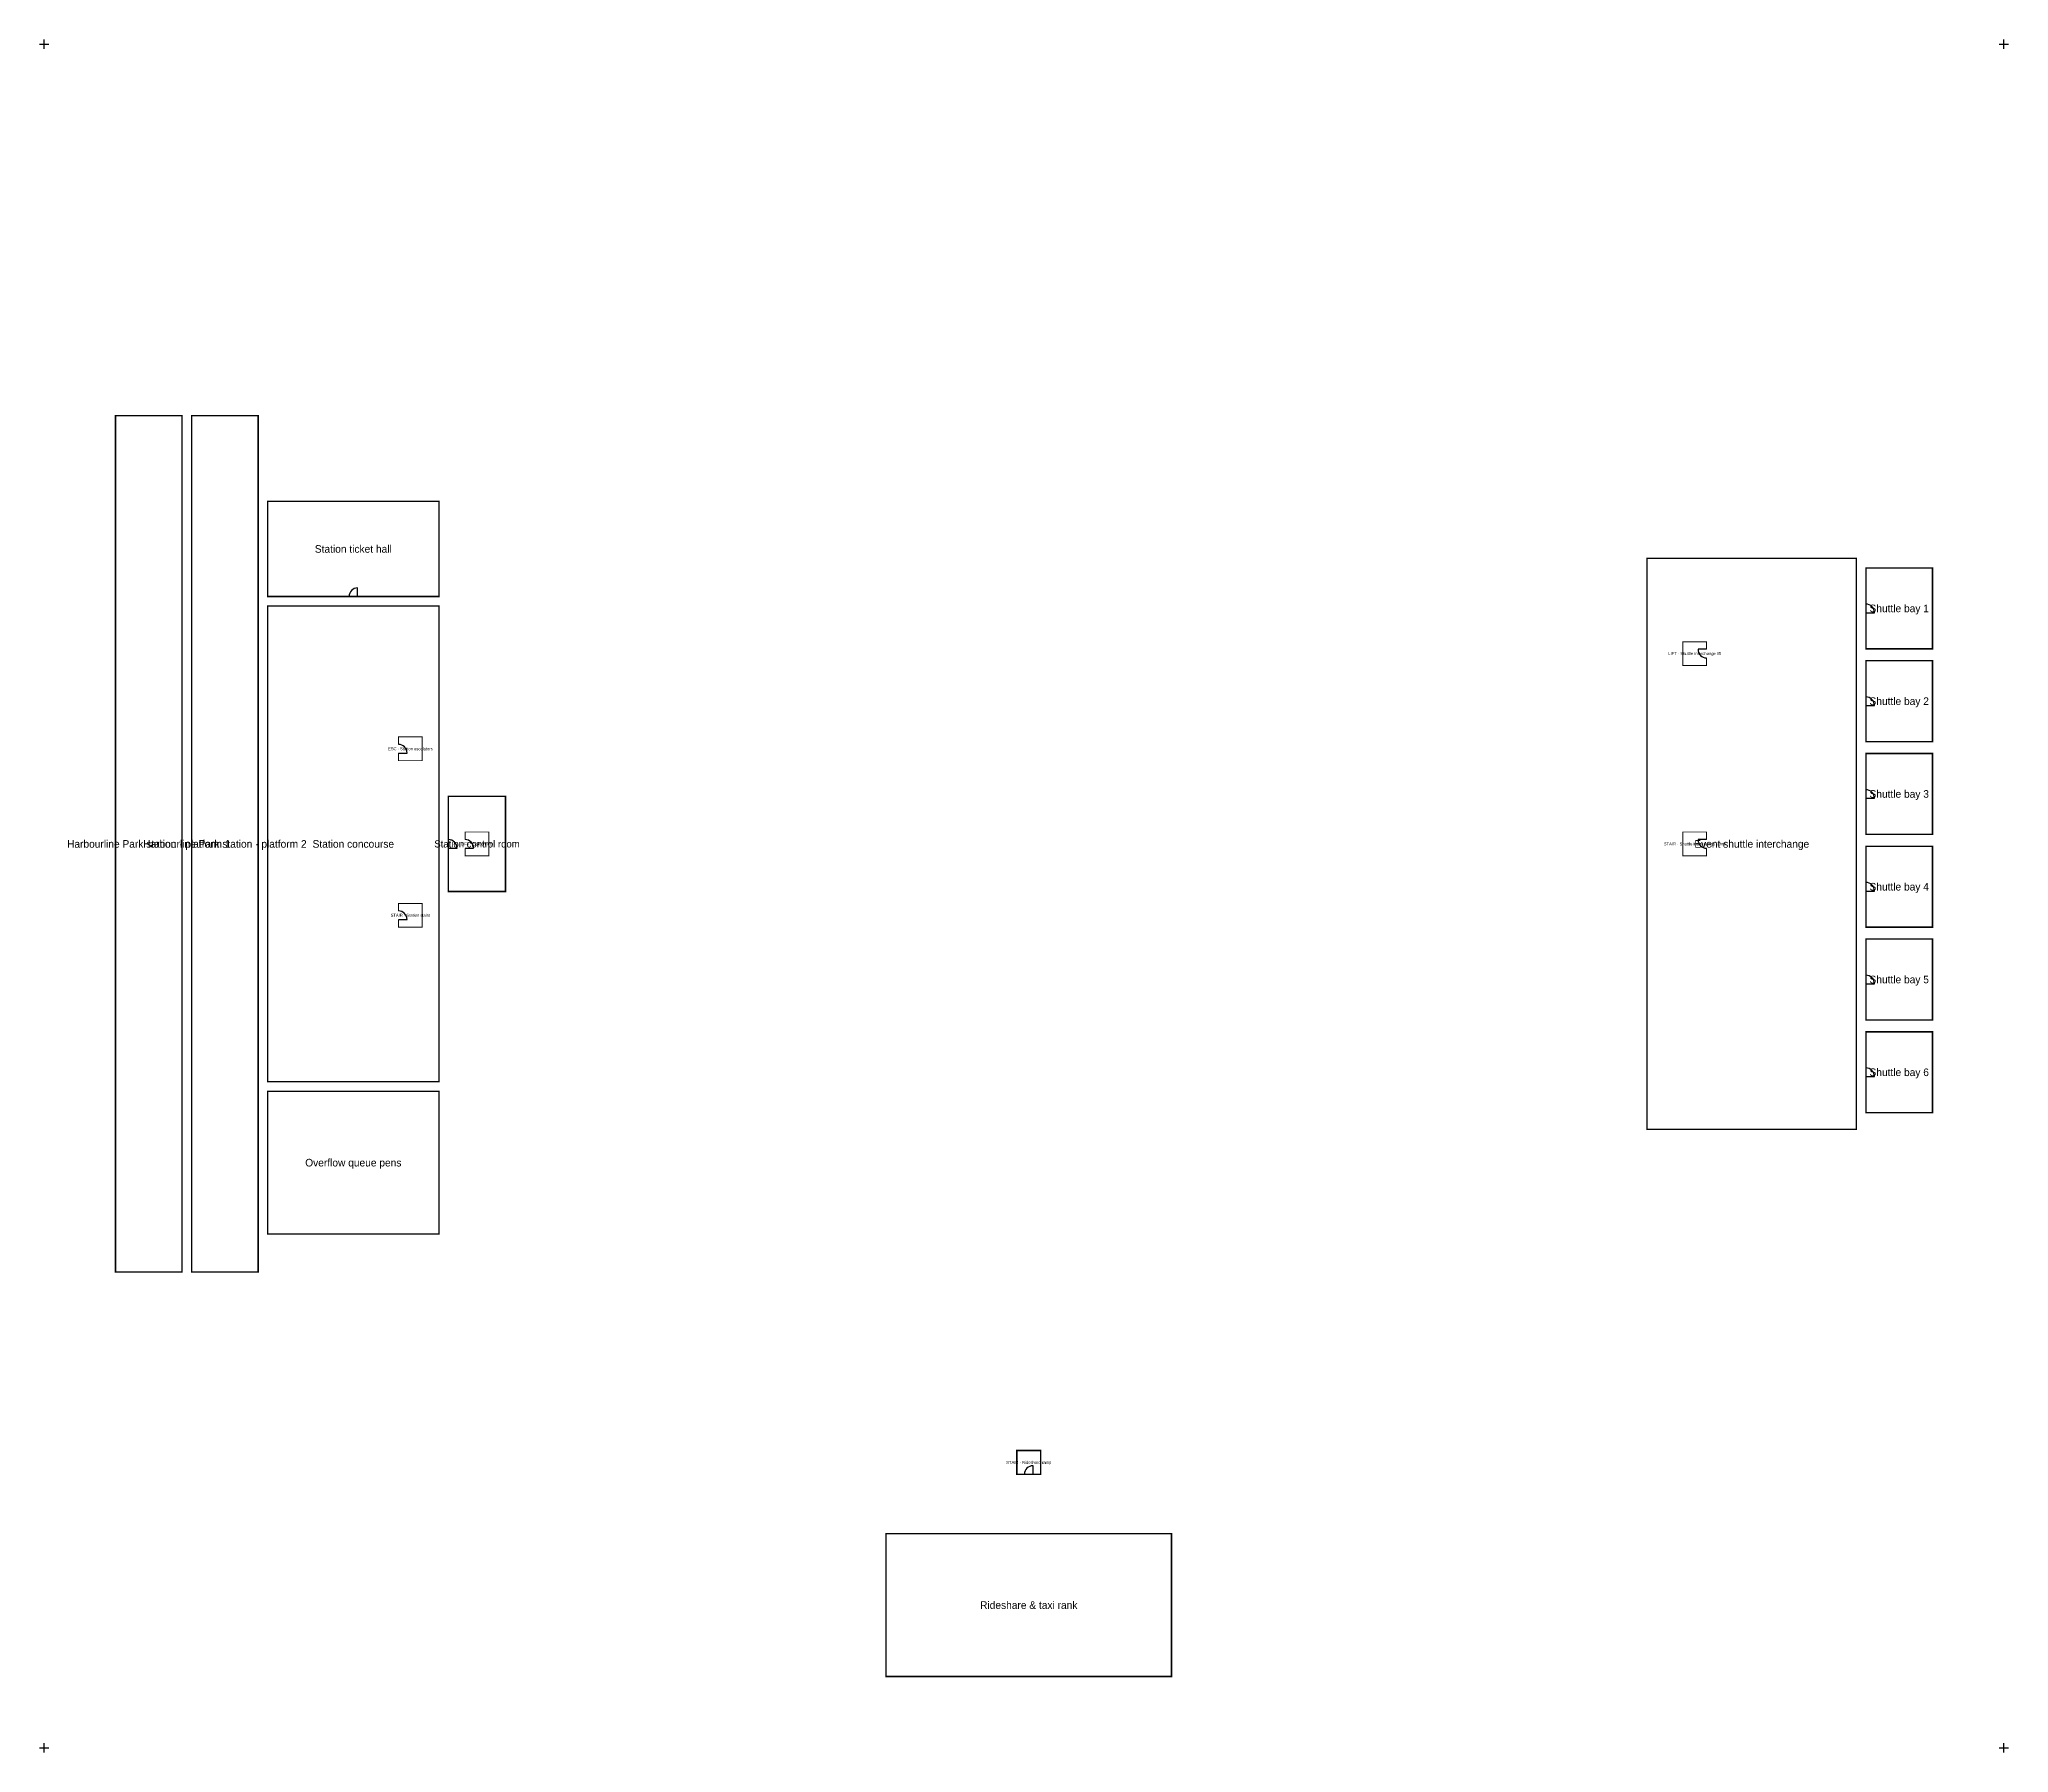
# Model space of a CAD drawing. Header units: metres. Extents: x -8 to 406, y -391 to -31.
import ezdxf
from ezdxf.enums import TextEntityAlignment as Align

# ---------------------------------------------------------------- set-up
doc = ezdxf.new("R2010")
doc.units = ezdxf.units.M
for name, color, linetype in [('A-DOOR', 3, 'Continuous'), ('A-REF', 1, 'Continuous'), ('A-TEXT', 2, 'Continuous'), ('A-WALL', 7, 'Continuous'), ('A-WALL-EXT', 7, 'Continuous')]:
    doc.layers.add(name, color=color, linetype=linetype)

msp = doc.modelspace()

# ---------------------------------------------------------------- linework, layer by layer
at = {"layer": 'A-DOOR'}
for p, q in [((58.9, -148), (58.9, -146.2)), ((376, -151.4), (377.8, -151.4)), ((342.5, -159.1), (340.7, -159.1)), ((376, -170.9), (377.8, -170.9)), ((67.5, -180.9), (69.3, -180.9)), ((376, -190.4), (377.8, -190.4)), ((78, -200.9), (79.8, -200.9)), ((81.5, -200.9), (83.3, -200.9)), ((342.5, -199.1), (340.7, -199.1)), ((376, -209.9), (377.8, -209.9)), ((67.5, -215.9), (69.3, -215.9)), ((376, -229.4), (377.8, -229.4)), ((376, -248.9), (377.8, -248.9)), ((200.9, -332.5), (200.9, -330.7))]:
    msp.add_line(p, q, dxfattribs=at)
for centre, start, end in [((58.9, -148), 90, 180), ((376, -151.4), 0, 90), ((342.5, -159.1), 180, -90), ((376, -170.9), 0, 90), ((67.5, -180.9), 0, 90), ((376, -190.4), 0, 90), ((78, -200.9), 0, 90), ((81.5, -200.9), 0, 90), ((342.5, -199.1), 180, -90), ((376, -209.9), 0, 90), ((67.5, -215.9), 0, 90), ((376, -229.4), 0, 90), ((376, -248.9), 0, 90), ((200.9, -332.5), 90, 180)]:
    msp.add_arc(centre, 1.8, start, end, dxfattribs=at)
at = {"layer": 'A-REF'}
for p, q in [((-8, -31.9), (-6, -31.9)), ((-7, -32.9), (-7, -30.9)), ((404, -31.9), (406, -31.9)), ((405, -32.9), (405, -30.9)), ((-7, -391), (-7, -389)), ((405, -391), (405, -389)), ((-8, -390), (-6, -390)), ((404, -390), (406, -390))]:
    msp.add_line(p, q, dxfattribs=at)
at = {"layer": 'A-WALL', "const_width": 0.2}
for points in [[(57.1, -148), (40, -148), (40, -128), (76, -128), (76, -148), (58.9, -148)], [(376, -149.6), (376, -142), (390, -142), (390, -159), (376, -159), (376, -151.4)], [(342.5, -160.9), (342.5, -162.5), (337.5, -162.5), (337.5, -157.5), (342.5, -157.5), (342.5, -159.1)], [(376, -169.1), (376, -161.5), (390, -161.5), (390, -178.5), (376, -178.5), (376, -170.9)], [(67.5, -179.1), (67.5, -177.5), (72.5, -177.5), (72.5, -182.5), (67.5, -182.5), (67.5, -180.9)], [(376, -188.6), (376, -181), (390, -181), (390, -198), (376, -198), (376, -190.4)], [(78, -199.1), (78, -190), (90, -190), (90, -210), (78, -210), (78, -200.9)], [(81.5, -199.1), (81.5, -197.5), (86.5, -197.5), (86.5, -202.5), (81.5, -202.5), (81.5, -200.9)], [(342.5, -200.9), (342.5, -202.5), (337.5, -202.5), (337.5, -197.5), (342.5, -197.5), (342.5, -199.1)], [(376, -208.1), (376, -200.5), (390, -200.5), (390, -217.5), (376, -217.5), (376, -209.9)], [(67.5, -214.1), (67.5, -212.5), (72.5, -212.5), (72.5, -217.5), (67.5, -217.5), (67.5, -215.9)], [(376, -227.6), (376, -220), (390, -220), (390, -237), (376, -237), (376, -229.4)], [(376, -247.1), (376, -239.5), (390, -239.5), (390, -256.5), (376, -256.5), (376, -248.9)], [(199.1, -332.5), (197.5, -332.5), (197.5, -327.5), (202.5, -327.5), (202.5, -332.5), (200.9, -332.5)]]:
    msp.add_lwpolyline(points, dxfattribs=at)
at = {"layer": 'A-WALL-EXT', "const_width": 0.3}
for points in [[(8, -110), (8, -110), (8, -290), (8, -290), (8, -290), (22, -290), (22, -290), (22, -290), (22, -110), (22, -110), (22, -110), (8, -110), (8, -110)], [(24, -290), (24, -290), (24, -290), (38, -290), (38, -290), (38, -290), (38, -110), (38, -110), (38, -110), (24, -110), (24, -110), (24, -110), (24, -290)], [(40, -128), (40, -128), (40, -148), (40, -148), (40, -148), (76, -148), (76, -148), (76, -148), (76, -128), (76, -128), (76, -128), (40, -128), (40, -128)], [(330, -140), (330, -140), (330, -260), (330, -260), (330, -260), (374, -260), (374, -260), (374, -260), (374, -140), (374, -140), (374, -140), (330, -140), (330, -140)], [(376, -142), (376, -142), (376, -159), (376, -159), (376, -159), (390, -159), (390, -159), (390, -159), (390, -142), (390, -142), (390, -142), (376, -142), (376, -142)], [(40, -250), (40, -250), (40, -250), (76, -250), (76, -250), (76, -250), (76, -150), (76, -150), (76, -150), (40, -150), (40, -150), (40, -150), (40, -250)], [(376, -161.5), (376, -161.5), (376, -178.5), (376, -178.5), (376, -178.5), (390, -178.5), (390, -178.5), (390, -178.5), (390, -161.5), (390, -161.5), (390, -161.5), (376, -161.5), (376, -161.5)], [(376, -198), (376, -198), (376, -198), (390, -198), (390, -198), (390, -198), (390, -181), (390, -181), (390, -181), (376, -181), (376, -181), (376, -181), (376, -198)], [(78, -190), (78, -190), (78, -210), (78, -210), (78, -210), (90, -210), (90, -210), (90, -210), (90, -190), (90, -190), (90, -190), (78, -190), (78, -190)], [(376, -200.5), (376, -200.5), (376, -217.5), (376, -217.5), (376, -217.5), (390, -217.5), (390, -217.5), (390, -217.5), (390, -200.5), (390, -200.5), (390, -200.5), (376, -200.5), (376, -200.5)], [(376, -220), (376, -220), (376, -237), (376, -237), (376, -237), (390, -237), (390, -237), (390, -237), (390, -220), (390, -220), (390, -220), (376, -220), (376, -220)], [(376, -256.5), (376, -256.5), (376, -256.5), (390, -256.5), (390, -256.5), (390, -256.5), (390, -239.5), (390, -239.5), (390, -239.5), (376, -239.5), (376, -239.5), (376, -239.5), (376, -256.5)], [(40, -282), (40, -282), (40, -282), (76, -282), (76, -282), (76, -282), (76, -252), (76, -252), (76, -252), (40, -252), (40, -252), (40, -252), (40, -282)], [(197.5, -332.5), (197.5, -332.5), (197.5, -332.5), (202.5, -332.5), (202.5, -332.5), (202.5, -332.5), (202.5, -327.5), (202.5, -327.5), (202.5, -327.5), (197.5, -327.5), (197.5, -327.5), (197.5, -327.5), (197.5, -332.5)], [(170, -375), (170, -375), (170, -375), (230, -375), (230, -375), (230, -375), (230, -345), (230, -345), (230, -345), (170, -345), (170, -345), (170, -345), (170, -375)]]:
    msp.add_lwpolyline(points, close=True, dxfattribs=at)

# ---------------------------------------------------------------- texts
at = {"layer": 'A-TEXT'}
for s, height, p in [('Station ticket hall', 1.6, (58, -138)), ('Shuttle bay 1', 1.6, (383, -150.5)), ('LIFT · Shuttle interchange lift', 0.625, (340, -160)), ('Shuttle bay 2', 1.6, (383, -170)), ('ESC · Station escalators', 0.625, (70, -180)), ('Shuttle bay 3', 1.6, (383, -189.5)), ('Harbourline Park station · platform 1', 1.6, (15, -200)), ('Harbourline Park station · platform 2', 1.6, (31, -200)), ('Station concourse', 1.6, (58, -200)), ('Station control room', 1.5, (84, -200)), ('LIFT · Station lifts', 0.625, (84, -200)), ('STAIR · Shuttle interchange ramp', 0.625, (340, -200)), ('Event shuttle interchange', 1.6, (352, -200)), ('Shuttle bay 4', 1.6, (383, -209)), ('STAIR · Station stairs', 0.625, (70, -215)), ('Shuttle bay 5', 1.6, (383, -228.5)), ('Shuttle bay 6', 1.6, (383, -248)), ('Overflow queue pens', 1.6, (58, -267)), ('STAIR · Rideshare ramp', 0.625, (200, -330)), ('Rideshare & taxi rank', 1.6, (200, -360))]:
    msp.add_text(s, height=height, dxfattribs=at).set_placement(p, align=Align.MIDDLE_CENTER)

doc.saveas('drawing.dxf')
